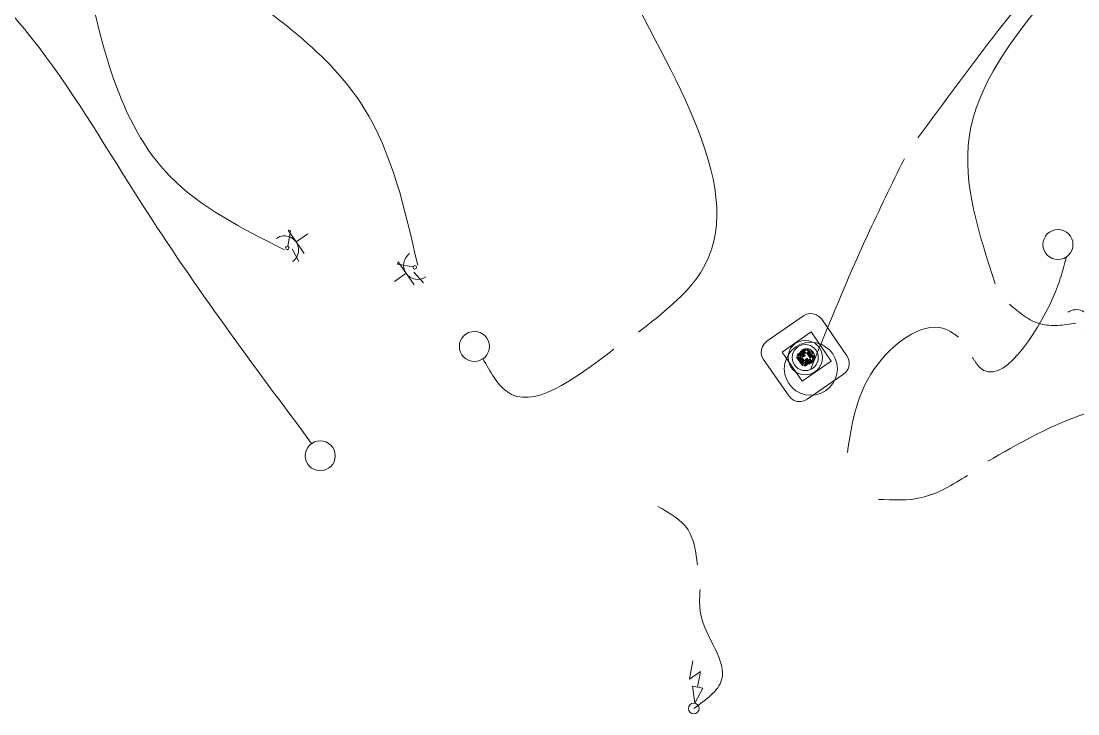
# Model space of a CAD drawing. Header units: metres. Extents: x 2747662.9 to 2747731.3, y 1250221.9 to 1250283.3.
# Drawn here: x 2747674.29 to 2747680.26, y 1250243.92 to 1250247.84 of the extents above; entities that cross this region are included whole.
import ezdxf

# ---------------------------------------------------------------- set-up
doc = ezdxf.new("R2010")
doc.units = ezdxf.units.M
doc.header["$MEASUREMENT"] = 0
doc.linetypes.add('EL_Hohldecke', pattern=[1500, 600, -300, 0, -300, 0, -300])
doc.layers.add('___elektro', color=7, linetype='Continuous')
doc.layers.add('___sanitär', color=7, linetype='Continuous')

msp = doc.modelspace()

# ---------------------------------------------------------------- linework, layer by layer
at = {"layer": '___elektro', "color": 30, "linetype": 'Continuous', "lineweight": 0, "true_color": 0xff8d1c}
for p, q in [((2747675.7924, 1250246.5701), (2747675.8083, 1250246.6577)), ((2747675.7944, 1250246.6602), (2747675.8855, 1250246.5287)), ((2747675.8083, 1250246.6577), (2747675.7944, 1250246.6602)), ((2747680.0991, 1250246.6495), (2747680.0991, 1250246.6495)), ((2747675.84, 1250246.5944), (2747675.9057, 1250246.64)), ((2747675.9057, 1250246.64), (2747675.9058, 1250246.64)), ((2747675.9057, 1250246.64), (2747675.9058, 1250246.64)), ((2747680.2173, 1250246.628), (2747680.2174, 1250246.628)), ((2747675.8185, 1250246.5552), (2747675.8558, 1250246.4838)), ((2747680.0776, 1250246.5312), (2747680.0776, 1250246.5312)), ((2747676.4136, 1250246.4687), (2747676.4162, 1250246.4826)), ((2747676.5012, 1250246.4528), (2747676.4136, 1250246.4687)), ((2747676.4162, 1250246.4826), (2747676.5073, 1250246.3511)), ((2747680.1959, 1250246.5097), (2747680.1959, 1250246.5097)), ((2747680.1959, 1250246.5097), (2747680.1959, 1250246.5097)), ((2747680.1959, 1250246.5097), (2747680.1959, 1250246.5097)), ((2747676.4617, 1250246.4169), (2747676.3959, 1250246.3713)), ((2747676.506, 1250246.4232), (2747676.5598, 1250246.3632)), ((2747676.3959, 1250246.3713), (2747676.396, 1250246.3714)), ((2747676.3959, 1250246.3713), (2747676.396, 1250246.3714)), ((2747676.7996, 1250246.0728), (2747676.7997, 1250246.0728)), ((2747676.9179, 1250246.0513), (2747676.9179, 1250246.0513)), ((2747676.7782, 1250245.9545), (2747676.7782, 1250245.9545)), ((2747676.8964, 1250245.933), (2747676.8965, 1250245.9331)), ((2747676.8964, 1250245.933), (2747676.8965, 1250245.9331)), ((2747676.8964, 1250245.933), (2747676.8965, 1250245.9331)), ((2747675.9279, 1250245.4542), (2747675.9279, 1250245.4542)), ((2747676.0462, 1250245.4327), (2747676.0462, 1250245.4328)), ((2747675.9064, 1250245.3359), (2747675.9065, 1250245.336)), ((2747676.0247, 1250245.3145), (2747676.0247, 1250245.3145)), ((2747676.0247, 1250245.3145), (2747676.0247, 1250245.3145)), ((2747676.0247, 1250245.3145), (2747676.0247, 1250245.3145)), ((2747678.0644, 1250244.1207), (2747678.0834, 1250244.225)), ((2747678.1261, 1250244.1634), (2747678.0644, 1250244.1207)), ((2747678.1101, 1250244.0753), (2747678.1261, 1250244.1634)), ((2747678.1389, 1250244.0701), (2747678.0813, 1250244.0805)), ((2747678.0936, 1250243.9845), (2747678.0813, 1250244.0805)), ((2747678.0936, 1250243.9845), (2747678.1389, 1250244.0701)), ((2747678.0882, 1250243.9546), (2747678.0882, 1250243.9547))]:
    msp.add_line(p, q, dxfattribs=at)
for centre, radius in [((2747680.1475, 1250246.5796), 0.085), ((2747675.7906, 1250246.5603), 0.01), ((2747676.511, 1250246.4511), 0.01), ((2747676.848, 1250246.0029), 0.085), ((2747678.7502, 1250245.8769), 0.15), ((2747675.9763, 1250245.3843), 0.085), ((2747678.0882, 1250243.9546), 0.0303)]:
    msp.add_circle(centre, radius, dxfattribs=at)
for centre, start, end in [((2747675.7742, 1250246.5489), 304.70989, 124.70989), ((2747676.5275, 1250246.4624), 124.70989, 304.70989), ((2747680.2511, 1250246.1314), 304.70989, 124.70989)]:
    msp.add_arc(centre, 0.08, start, end, dxfattribs=at)
for points, knots in [([(2747679.3553, 1250247.1825), (2747679.5055, 1250247.3876), (2747679.6556, 1250247.5927), (2747679.8093, 1250247.7896), (2747680.5296, 1250248.7122), (2747681.3272, 1250249.4544), (2747682.2149, 1250250.404), (2747682.4065, 1250250.609), (2747682.6024, 1250250.8237), (2747682.5936, 1250251.0711), (2747682.5915, 1250251.1285), (2747682.5784, 1250251.1877), (2747682.5653, 1250251.2469)], [0, 0, 0, 0, 1, 1, 1, 2, 2, 2, 3, 3, 3, 4, 4, 4, 4]), ([(2747679.7935, 1250246.3569), (2747679.7005, 1250246.6398), (2747679.6074, 1250246.9226), (2747679.6456, 1250247.1873), (2747679.6879, 1250247.4813), (2747679.8919, 1250247.753), (2747680.1056, 1250248.0032), (2747680.6463, 1250248.6362), (2747681.249, 1250249.1316), (2747681.7601, 1250249.6996), (2747681.9498, 1250249.9104), (2747682.1269, 1250250.1313), (2747682.3185, 1250250.3792), (2747682.4851, 1250250.5947), (2747682.6626, 1250250.8307), (2747682.6332, 1250251.0758), (2747682.6259, 1250251.1371), (2747682.6056, 1250251.199), (2747682.5853, 1250251.2608)], [0, 0, 0, 0, 1, 1, 1, 2, 2, 2, 3, 3, 3, 4, 4, 4, 5, 5, 5, 6, 6, 6, 6]), ([(2747677.7764, 1250246.0838), (2747677.9116, 1250246.1901), (2747678.0468, 1250246.2964), (2747678.1262, 1250246.419), (2747678.4188, 1250246.8708), (2747677.9538, 1250247.5438), (2747677.6624, 1250248.1432), (2747677.3785, 1250248.7272), (2747677.2594, 1250249.2413), (2747677.1653, 1250249.8102), (2747677.1261, 1250250.0475), (2747677.0912, 1250250.2944), (2747677.0022, 1250250.5174), (2747676.9129, 1250250.7412), (2747676.7691, 1250250.941), (2747676.6253, 1250251.1408)], [0, 0, 0, 0, 1, 1, 1, 2, 2, 2, 3, 3, 3, 4, 4, 4, 5, 5, 5, 5]), ([(2747675.9279, 1250245.4542), (2747675.5997, 1250245.8943), (2747675.2715, 1250246.3343), (2747674.9663, 1250246.8117), (2747674.5882, 1250247.403), (2747674.2454, 1250248.0516), (2747673.6235, 1250248.3748), (2747673.4213, 1250248.4798), (2747673.1896, 1250248.5505), (2747672.9723, 1250248.5324), (2747672.7255, 1250248.5118), (2747672.4973, 1250248.3767), (2747672.2691, 1250248.2416)], [0, 0, 0, 0, 1, 1, 1, 2, 2, 2, 3, 3, 3, 4, 4, 4, 4]), ([(2747675.7742, 1250246.5489), (2747675.537, 1250246.669), (2747675.2998, 1250246.789), (2747675.1286, 1250246.9637), (2747674.8331, 1250247.2651), (2747674.7342, 1250247.729), (2747674.6354, 1250248.193)], [0, 0, 0, 0, 1, 1, 1, 2, 2, 2, 2]), ([(2747676.5275, 1250246.4624), (2747676.4557, 1250246.7797), (2747676.3838, 1250247.0969), (2747676.2219, 1250247.3546), (2747676.0292, 1250247.6614), (2747675.7089, 1250247.884), (2747675.3886, 1250248.1065)], [0, 0, 0, 0, 1, 1, 1, 2, 2, 2, 2]), ([(2747678.9574, 1250245.4027), (2747678.9828, 1250245.5756), (2747679.0082, 1250245.7485), (2747679.1324, 1250245.9073), (2747679.2337, 1250246.037), (2747679.4008, 1250246.1573), (2747679.5255, 1250246.0955), (2747679.5462, 1250246.0853), (2747679.5658, 1250246.07), (2747679.5853, 1250246.0547)], [0, 0, 0, 0, 1, 1, 1, 2, 2, 2, 3, 3, 3, 3]), ([(2747679.6364, 1250245.2734), (2747679.5522, 1250245.2212), (2747679.4679, 1250245.169), (2747679.376, 1250245.1477), (2747679.2985, 1250245.1298), (2747679.2155, 1250245.1338), (2747679.1325, 1250245.1379)], [0, 0, 0, 0, 1, 1, 1, 2, 2, 2, 2]), ([(2747678.1097, 1250244.7669), (2747678.1007, 1250244.8386), (2747678.0917, 1250244.9104), (2747678.0563, 1250244.9647), (2747678.0187, 1250245.0222), (2747677.9516, 1250245.0599), (2747677.8844, 1250245.0977)], [0, 0, 0, 0, 1, 1, 1, 2, 2, 2, 2])]:
    msp.add_open_spline(points, degree=3, knots=knots, dxfattribs=at)
at = {"layer": '___elektro', "color": 30, "linetype": 'EL_Hohldecke', "lineweight": 0, "true_color": 0xff8d1c}
for points, knots in [([(2747678.7502, 1250245.8769), (2747678.8531, 1250246.1295), (2747678.956, 1250246.3822), (2747679.0699, 1250246.6299), (2747679.1371, 1250246.7761), (2747679.208, 1250246.9206), (2747679.279, 1250247.0652)], [0, 0, 0, 0, 1, 1, 1, 2, 2, 2, 2]), ([(2747679.665, 1250245.9396), (2747679.678, 1250245.9193), (2747679.6909, 1250245.899), (2747679.7051, 1250245.8847), (2747679.824, 1250245.7644), (2747680.0275, 1250246.0704), (2747680.1192, 1250246.2789), (2747680.1582, 1250246.3676), (2747680.1771, 1250246.4387), (2747680.1959, 1250246.5097)], [0, 0, 0, 0, 1, 1, 1, 2, 2, 2, 3, 3, 3, 3]), ([(2747680.249, 1250246.1345), (2747680.1799, 1250246.1241), (2747680.1109, 1250246.1137), (2747680.0494, 1250246.1304), (2747679.9852, 1250246.1478), (2747679.9292, 1250246.1948), (2747679.8732, 1250246.2419)], [0, 0, 0, 0, 1, 1, 1, 2, 2, 2, 2]), ([(2747676.8964, 1250245.933), (2747676.9373, 1250245.8603), (2747676.9782, 1250245.7875), (2747677.0293, 1250245.7492), (2747677.176, 1250245.6389), (2747677.4063, 1250245.813), (2747677.6366, 1250245.987)], [0, 0, 0, 0, 1, 1, 1, 2, 2, 2, 2]), ([(2747679.7514, 1250245.3532), (2747679.9185, 1250245.4498), (2747680.0856, 1250245.5464), (2747680.2651, 1250245.61), (2747680.3925, 1250245.6551), (2747680.5262, 1250245.6835), (2747680.6599, 1250245.712)], [0, 0, 0, 0, 1, 1, 1, 2, 2, 2, 2]), ([(2747678.0882, 1250243.9546), (2747678.1581, 1250244.0051), (2747678.228, 1250244.0555), (2747678.2461, 1250244.1163), (2747678.2774, 1250244.221), (2747678.1552, 1250244.3564), (2747678.1283, 1250244.4872), (2747678.1185, 1250244.5344), (2747678.1212, 1250244.581), (2747678.1239, 1250244.6276)], [0, 0, 0, 0, 1, 1, 1, 2, 2, 2, 3, 3, 3, 3])]:
    msp.add_open_spline(points, degree=3, knots=knots, dxfattribs=at)
at = {"layer": '___sanitär', "color": 106, "linetype": 'Continuous', "lineweight": 0, "true_color": 0x008a1e}
for p, q in [((2747678.6049, 1250246.1045), (2747678.7081, 1250246.176)), ((2747678.6049, 1250246.1045), (2747678.7081, 1250246.176)), ((2747678.7254, 1250246.1849), (2747678.7081, 1250246.176)), ((2747678.7254, 1250246.1849), (2747678.7081, 1250246.176)), ((2747678.7081, 1250246.176), (2747678.7081, 1250246.176)), ((2747678.7444, 1250246.189), (2747678.7254, 1250246.1849)), ((2747678.7444, 1250246.189), (2747678.7254, 1250246.1849)), ((2747678.7638, 1250246.188), (2747678.7444, 1250246.189)), ((2747678.7638, 1250246.188), (2747678.7444, 1250246.189)), ((2747678.7823, 1250246.1821), (2747678.7638, 1250246.188)), ((2747678.7823, 1250246.1821), (2747678.7638, 1250246.188)), ((2747678.7987, 1250246.1715), (2747678.7823, 1250246.1821)), ((2747678.7987, 1250246.1715), (2747678.7823, 1250246.1821)), ((2747678.8118, 1250246.1571), (2747678.7987, 1250246.1715)), ((2747678.8118, 1250246.1571), (2747678.7987, 1250246.1715)), ((2747678.8118, 1250246.1571), (2747678.8118, 1250246.1572)), ((2747678.8118, 1250246.1571), (2747678.9547, 1250245.9508)), ((2747678.8118, 1250246.1571), (2747678.9547, 1250245.9508)), ((2747678.5018, 1250246.033), (2747678.6049, 1250246.1045)), ((2747678.5018, 1250246.033), (2747678.6049, 1250246.1045)), ((2747678.5879, 1250245.9709), (2747678.7522, 1250246.0849)), ((2747678.7522, 1250246.0849), (2747678.5879, 1250245.9709)), ((2747678.6049, 1250246.1045), (2747678.605, 1250246.1045)), ((2747678.7522, 1250246.0849), (2747678.8662, 1250245.9205)), ((2747678.7522, 1250246.0849), (2747678.8662, 1250245.9205)), ((2747678.7522, 1250246.0849), (2747678.7523, 1250246.0849)), ((2747678.4768, 1250246.0036), (2747678.4709, 1250245.9851)), ((2747678.4768, 1250246.0036), (2747678.4709, 1250245.9851)), ((2747678.4874, 1250246.02), (2747678.4768, 1250246.0036)), ((2747678.4874, 1250246.02), (2747678.4768, 1250246.0036)), ((2747678.5018, 1250246.033), (2747678.4874, 1250246.02)), ((2747678.5018, 1250246.033), (2747678.4874, 1250246.02)), ((2747678.5018, 1250246.033), (2747678.5018, 1250246.0331)), ((2747678.4709, 1250245.9851), (2747678.4699, 1250245.9657)), ((2747678.4709, 1250245.9851), (2747678.4699, 1250245.9657)), ((2747678.4699, 1250245.9657), (2747678.474, 1250245.9467)), ((2747678.4699, 1250245.9657), (2747678.474, 1250245.9467)), ((2747678.474, 1250245.9467), (2747678.4829, 1250245.9294)), ((2747678.474, 1250245.9467), (2747678.4829, 1250245.9294)), ((2747678.4829, 1250245.9294), (2747678.483, 1250245.9294)), ((2747678.6259, 1250245.723), (2747678.4829, 1250245.9294)), ((2747678.6259, 1250245.723), (2747678.4829, 1250245.9294)), ((2747678.5879, 1250245.9709), (2747678.7019, 1250245.8066)), ((2747678.5879, 1250245.9709), (2747678.7019, 1250245.8066)), ((2747678.5879, 1250245.9709), (2747678.5879, 1250245.9709)), ((2747678.6719, 1250245.9393), (2747678.7016, 1250245.8965)), ((2747678.718, 1250245.987), (2747678.6752, 1250245.9573)), ((2747678.7065, 1250245.8999), (2747678.6769, 1250245.9427)), ((2747678.6786, 1250245.9524), (2747678.7214, 1250245.982)), ((2747678.6881, 1250245.937), (2747678.7052, 1250245.9124)), ((2747678.7158, 1250245.9708), (2747678.6911, 1250245.9537)), ((2747678.7101, 1250245.9158), (2747678.693, 1250245.9405)), ((2747678.6945, 1250245.9488), (2747678.7192, 1250245.9659)), ((2747678.6951, 1250245.951), (2747678.6997, 1250245.9542)), ((2747678.6981, 1250245.9349), (2747678.7033, 1250245.9385)), ((2747678.7131, 1250245.9544), (2747678.7074, 1250245.9504)), ((2747678.7108, 1250245.9455), (2747678.7166, 1250245.9495)), ((2747678.7431, 1250245.9314), (2747678.7184, 1250245.9143)), ((2747678.7268, 1250245.9347), (2747678.7211, 1250245.9307)), ((2747678.7245, 1250245.9258), (2747678.7302, 1250245.9298)), ((2747678.727, 1250245.9458), (2747678.7271, 1250245.9458)), ((2747678.727, 1250245.9458), (2747678.7271, 1250245.9458)), ((2747678.7275, 1250245.9644), (2747678.7446, 1250245.9397)), ((2747678.7311, 1250245.9803), (2747678.7607, 1250245.9375)), ((2747678.7495, 1250245.9431), (2747678.7325, 1250245.9678)), ((2747678.7657, 1250245.9409), (2747678.7361, 1250245.9837)), ((2747678.9547, 1250245.9508), (2747678.9547, 1250245.9508)), ((2747678.9636, 1250245.9335), (2747678.9547, 1250245.9508)), ((2747678.9636, 1250245.9335), (2747678.9547, 1250245.9508)), ((2747678.9677, 1250245.9145), (2747678.9636, 1250245.9335)), ((2747678.9677, 1250245.9145), (2747678.9636, 1250245.9335)), ((2747678.7019, 1250245.8066), (2747678.8662, 1250245.9205)), ((2747678.8662, 1250245.9205), (2747678.7019, 1250245.8066)), ((2747678.7066, 1250245.9225), (2747678.7118, 1250245.9261)), ((2747678.759, 1250245.9278), (2747678.7162, 1250245.8982)), ((2747678.7196, 1250245.8932), (2747678.7624, 1250245.9228)), ((2747678.7207, 1250245.9141), (2747678.7253, 1250245.9172)), ((2747678.7219, 1250245.9094), (2747678.7465, 1250245.9264)), ((2747678.8662, 1250245.9205), (2747678.8663, 1250245.9206)), ((2747678.9503, 1250245.8602), (2747678.9608, 1250245.8766)), ((2747678.9503, 1250245.8602), (2747678.9608, 1250245.8766)), ((2747678.9608, 1250245.8766), (2747678.9667, 1250245.8951)), ((2747678.9608, 1250245.8766), (2747678.9667, 1250245.8951)), ((2747678.9667, 1250245.8951), (2747678.9677, 1250245.9145)), ((2747678.9667, 1250245.8951), (2747678.9677, 1250245.9145)), ((2747678.9359, 1250245.8471), (2747678.7295, 1250245.7042)), ((2747678.9359, 1250245.8471), (2747678.7295, 1250245.7042)), ((2747678.9359, 1250245.8471), (2747678.9503, 1250245.8602)), ((2747678.9359, 1250245.8471), (2747678.9503, 1250245.8602)), ((2747678.9359, 1250245.8471), (2747678.9359, 1250245.8472)), ((2747678.7019, 1250245.8066), (2747678.7019, 1250245.8066)), ((2747678.6259, 1250245.723), (2747678.6259, 1250245.7231)), ((2747678.6259, 1250245.723), (2747678.6389, 1250245.7086)), ((2747678.6259, 1250245.723), (2747678.6389, 1250245.7086)), ((2747678.6389, 1250245.7086), (2747678.6553, 1250245.6981)), ((2747678.6389, 1250245.7086), (2747678.6553, 1250245.6981)), ((2747678.6553, 1250245.6981), (2747678.6738, 1250245.6922)), ((2747678.6553, 1250245.6981), (2747678.6738, 1250245.6922)), ((2747678.6738, 1250245.6922), (2747678.6932, 1250245.6912)), ((2747678.6738, 1250245.6922), (2747678.6932, 1250245.6912)), ((2747678.6932, 1250245.6912), (2747678.7122, 1250245.6953)), ((2747678.6932, 1250245.6912), (2747678.7122, 1250245.6953)), ((2747678.7122, 1250245.6953), (2747678.7295, 1250245.7042)), ((2747678.7122, 1250245.6953), (2747678.7295, 1250245.7042)), ((2747678.7295, 1250245.7042), (2747678.7296, 1250245.7042))]:
    msp.add_line(p, q, dxfattribs=at)
for centre, radius in [((2747678.7188, 1250245.9401), 0.0975), ((2747678.7188, 1250245.9401), 0.0737), ((2747678.727, 1250245.9458), 0.0445), ((2747678.727, 1250245.9458), 0.0445), ((2747678.727, 1250245.9458), 0.0375), ((2747678.727, 1250245.9458), 0.0375), ((2747678.727, 1250245.9458), 0.0375), ((2747678.727, 1250245.9458), 0.0375)]:
    msp.add_circle(centre, radius, dxfattribs=at)
for centre, radius, start, end in [((2747678.6744, 1250245.941), 0.003, 34.7099, 214.70991), ((2747678.6769, 1250245.9549), 0.003, 124.7099, 304.70989), ((2747678.6905, 1250245.9388), 0.003, 34.70989, 214.70989), ((2747678.6928, 1250245.9513), 0.003, 124.70989, 304.7099), ((2747678.7407, 1250245.9553), 0.041, 148.66216, 280.75763), ((2747678.7407, 1250245.9553), 0.041, 148.66216, 280.75763), ((2747678.7407, 1250245.9553), 0.041, 148.66216, 280.75763), ((2747678.7091, 1250245.948), 0.003, 124.7099, 304.70989), ((2747678.7149, 1250245.9519), 0.003, 304.70989, 124.7099), ((2747678.7175, 1250245.9684), 0.003, 304.70989, 124.70989), ((2747678.7197, 1250245.9845), 0.003, 304.7099, 124.70989), ((2747678.7228, 1250245.9282), 0.003, 124.70989, 304.70989), ((2747678.7285, 1250245.9322), 0.003, 304.70989, 124.70989), ((2747678.73, 1250245.9661), 0.003, 34.70989, 214.70989), ((2747678.7336, 1250245.982), 0.003, 34.70989, 214.70989), ((2747678.7448, 1250245.9289), 0.003, 304.70989, 124.7099), ((2747678.7471, 1250245.9414), 0.003, 214.70989, 34.70989), ((2747678.7632, 1250245.9392), 0.003, 214.7099, 34.70989), ((2747678.704, 1250245.8982), 0.003, 214.70989, 34.70989), ((2747678.7076, 1250245.9141), 0.003, 214.70989, 34.70989), ((2747678.7179, 1250245.8957), 0.003, 124.70989, 304.70989), ((2747678.7201, 1250245.9118), 0.003, 124.70989, 304.7099), ((2747678.7607, 1250245.9253), 0.003, 304.7099, 124.70989)]:
    msp.add_arc(centre, radius, start, end, dxfattribs=at)

doc.saveas('drawing.dxf')
